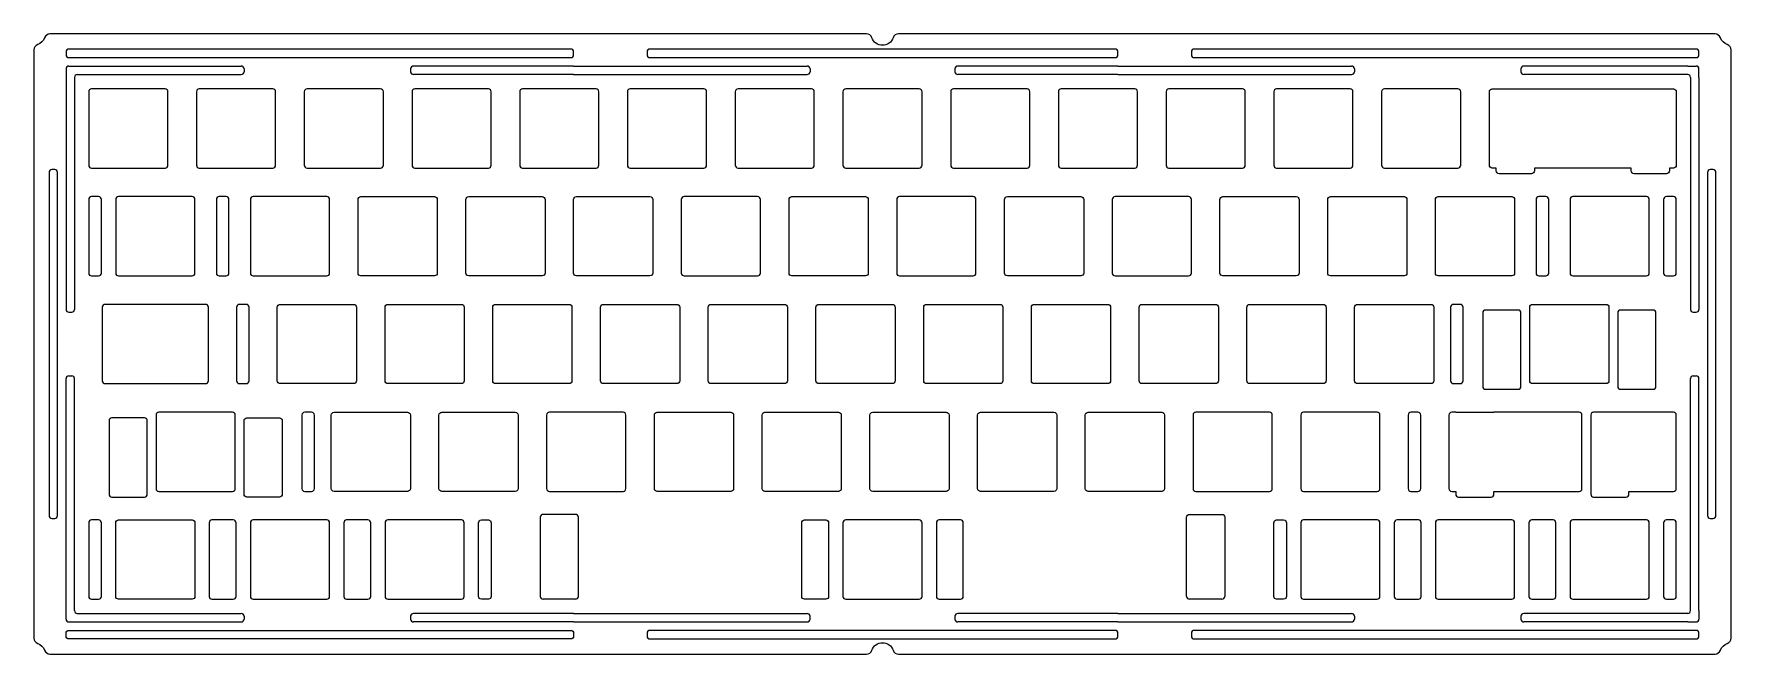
# Model space of a CAD drawing. Header units: millimetres. Extents: x -7 to 293, y -102 to 7.
import ezdxf

# ---------------------------------------------------------------- set-up
doc = ezdxf.new("R2010")
doc.units = ezdxf.units.MM
doc.header["$MEASUREMENT"] = 0
doc.layers.get('0').update_dxf_attribs({"lineweight": 0})

msp = doc.modelspace()

# ---------------------------------------------------------------- linework, layer by layer
for p, q in [((-1.5, 1), (-1.5, -0.5)), ((-1, 1.5), (0.5, 1.5)), ((0.5, 1.5), (29.5, 1.5)), ((30, 1), (30, 0.5)), ((59.44, 1), (59.44, 0.5)), ((88.25, 1.5), (59.94, 1.5)), ((88.25, 0), (59.94, 0)), ((88.25, 1.5), (101.25, 1.5)), ((88.25, 0), (101.25, 0)), ((101.25, 1.5), (129.56, 1.5)), ((101.25, 0), (129.56, 0)), ((130.06, 1), (130.06, 0.5)), ((155.69, 1), (155.69, 0.5)), ((184.5, 1.5), (156.19, 1.5)), ((184.5, 0), (156.19, 0)), ((184.5, 1.5), (197.5, 1.5)), ((184.5, 0), (197.5, 0)), ((197.5, 1.5), (225.81, 1.5)), ((197.5, 0), (225.81, 0)), ((226.31, 1), (226.31, 0.5)), ((255.75, 1), (255.75, 0.5)), ((285.25, 1.5), (256.25, 1.5)), ((285.25, 0), (256.25, 0)), ((285.25, 1.5), (286.75, 1.5)), ((287.25, -0.5), (287.25, 1)), ((-1.5, -0.5), (-1.5, -41.5)), ((0, -0.5), (0, -41.5)), ((0.5, 0), (29.5, 0)), ((285.75, -0.5), (285.75, -41.5)), ((287.25, -0.5), (287.25, -41.5)), ((-1, -42), (-0.5, -42)), ((286.25, -42), (286.75, -42)), ((-1.5, -94.75), (-1.5, -53.75)), ((-1, -53.25), (-0.5, -53.25)), ((0, -94.75), (0, -53.75)), ((285.75, -94.75), (285.75, -53.75)), ((286.25, -53.25), (286.75, -53.25)), ((287.25, -94.75), (287.25, -53.75)), ((244.24, -59.68), (250.99, -59.68)), ((274.87, -59.68), (268.62, -59.68)), ((88.6, -92.73), (82.85, -92.73)), ((202.9, -92.73), (197.15, -92.73)), ((-1.5, -96.25), (-1.5, -94.75)), ((0.5, -95.25), (29.5, -95.25)), ((30, -95.75), (30, -96.25)), ((59.44, -95.75), (59.44, -96.25)), ((88.25, -95.25), (59.94, -95.25)), ((88.25, -95.25), (101.25, -95.25)), ((101.25, -95.25), (129.56, -95.25)), ((130.06, -96.25), (130.06, -95.75)), ((155.69, -95.75), (155.69, -96.25)), ((184.5, -95.25), (156.19, -95.25)), ((184.5, -95.25), (197.5, -95.25)), ((197.5, -95.25), (225.81, -95.25)), ((226.31, -95.75), (226.31, -96.25)), ((255.75, -95.75), (255.75, -96.25)), ((285.25, -95.25), (256.25, -95.25)), ((287.25, -94.75), (287.25, -96.25)), ((-1, -96.75), (0.5, -96.75)), ((0.5, -96.75), (29.5, -96.75)), ((88.25, -96.75), (59.94, -96.75)), ((88.25, -96.75), (101.25, -96.75)), ((101.25, -96.75), (129.56, -96.75)), ((184.5, -96.75), (156.19, -96.75)), ((184.5, -96.75), (197.5, -96.75)), ((197.5, -96.75), (225.81, -96.75)), ((285.25, -96.75), (256.25, -96.75)), ((285.25, -96.75), (286.75, -96.75))]:
    msp.add_line(p, q)
for points in [[(140.99, 6.51, 0.317837), (140.05, 7.17), (-4.34, 7.17, 0.317837), (-5.29, 6.5, -0.226541), (-6.5, 5.29, 0.317837), (-7.17, 4.34), (-7.17, -99.59, 0.317837), (-6.5, -100.54, -0.226542), (-5.29, -101.75, 0.317837), (-4.34, -102.42), (140.05, -102.42, 0.317838), (140.99, -101.76, -0.707105), (144.76, -101.76, 0.317837), (145.7, -102.42), (290.09, -102.42, 0.317837), (291.04, -101.75, -0.226541), (292.25, -100.54, 0.317837), (292.92, -99.59), (292.92, 4.34, 0.317838), (292.25, 5.29, -0.226542), (291.04, 6.5, 0.317843), (290.09, 7.17), (145.7, 7.17, 0.317835), (144.76, 6.51, -0.707106)], [(-1.5, 4), (-1.5, 3.5, 0.414214), (-1, 3), (87.75, 3, 0.414214), (88.25, 3.5), (88.25, 4, 0.414214), (87.75, 4.5), (-1, 4.5, 0.414214)], [(184, 4.5), (101.75, 4.5, 0.414214), (101.25, 4), (101.25, 3.5, 0.414214), (101.75, 3), (184, 3, 0.414214), (184.5, 3.5), (184.5, 4, 0.414214)], [(197.5, 4), (197.5, 3.5, 0.414214), (198, 3), (286.75, 3, 0.414214), (287.25, 3.5), (287.25, 4, 0.414214), (286.75, 4.5), (198, 4.5, 0.414214)], [(3.02, -2.53, 0.414214), (2.52, -3.03), (2.52, -16.03, 0.414214), (3.02, -16.53), (16.02, -16.53, 0.414214), (16.52, -16.03), (16.52, -3.03, 0.414214), (16.02, -2.53)], [(35.07, -2.53), (22.07, -2.53, 0.414214), (21.57, -3.03), (21.57, -16.03, 0.414214), (22.07, -16.53), (35.07, -16.53, 0.414214), (35.57, -16.03), (35.57, -3.03, 0.414214)], [(41.12, -16.53), (54.12, -16.53, 0.414214), (54.62, -16.03), (54.62, -3.03, 0.414214), (54.12, -2.53), (41.12, -2.53, 0.414214), (40.62, -3.03), (40.62, -16.03, 0.414214)], [(59.68, -3.03), (59.68, -16.03, 0.414214), (60.18, -16.53), (73.18, -16.53, 0.414214), (73.68, -16.03), (73.68, -3.03, 0.414214), (73.18, -2.53), (60.18, -2.53, 0.414214)], [(79.23, -16.53), (92.22, -16.53, 0.414214), (92.72, -16.03), (92.72, -3.03, 0.414214), (92.22, -2.53), (79.23, -2.53, 0.414214), (78.73, -3.03), (78.73, -16.03, 0.414214)], [(98.28, -2.53, 0.414214), (97.77, -3.03), (97.77, -16.03, 0.414214), (98.28, -16.53), (111.28, -16.53, 0.414214), (111.78, -16.03), (111.78, -3.03, 0.414214), (111.28, -2.53)], [(130.82, -3.03, 0.414214), (130.32, -2.53), (117.33, -2.53, 0.414214), (116.83, -3.03), (116.83, -16.03, 0.414214), (117.33, -16.53), (130.32, -16.53, 0.414214), (130.82, -16.03)], [(149.37, -16.53, 0.414214), (149.88, -16.03), (149.88, -3.03, 0.414214), (149.37, -2.53), (136.38, -2.53, 0.414214), (135.88, -3.03), (135.88, -16.03, 0.414214), (136.38, -16.53)], [(155.43, -2.53, 0.414214), (154.93, -3.03), (154.93, -16.03, 0.414214), (155.43, -16.53), (168.43, -16.53, 0.414214), (168.93, -16.03), (168.93, -3.03, 0.414214), (168.43, -2.53)], [(173.97, -3.03), (173.97, -16.03, 0.414214), (174.47, -16.53), (187.47, -16.53, 0.414214), (187.97, -16.03), (187.97, -3.03, 0.414214), (187.47, -2.53), (174.47, -2.53, 0.414214)], [(193.03, -16.03, 0.414214), (193.53, -16.53), (206.53, -16.53, 0.414214), (207.03, -16.03), (207.03, -3.03, 0.414214), (206.53, -2.53), (193.53, -2.53, 0.414214), (193.03, -3.03)], [(226.07, -3.03, 0.414214), (225.57, -2.53), (212.57, -2.53, 0.414214), (212.07, -3.03), (212.07, -16.03, 0.414214), (212.57, -16.53), (225.57, -16.53, 0.414214), (226.07, -16.03)], [(231.12, -16.03, 0.414214), (231.62, -16.53), (244.62, -16.53, 0.414214), (245.12, -16.03), (245.12, -3.03, 0.414214), (244.62, -2.53), (231.62, -2.53, 0.414214), (231.12, -3.03)], [(275.26, -16.53), (258.14, -16.53), (258.14, -17.03, -0.414214), (257.64, -17.53), (251.89, -17.53, -0.414214), (251.39, -17.03), (251.39, -16.53), (250.68, -16.53, -0.414214), (250.18, -16.03), (250.18, -3.03, -0.414214), (250.68, -2.53), (282.73, -2.53, -0.414214), (283.23, -3.03), (283.23, -16.03, -0.414214), (282.73, -16.53), (282.01, -16.53), (282.01, -17.03, -0.414214), (281.51, -17.53), (275.76, -17.53, -0.414214), (275.26, -17.03)], [(-4, -78.44), (-3.5, -78.44, 0.414214), (-3, -77.94), (-3, -17.31, 0.414214), (-3.5, -16.81), (-4, -16.81, 0.414214), (-4.5, -17.31), (-4.5, -77.94, 0.414214)], [(289.75, -78.44, 0.414214), (290.25, -77.94), (290.25, -17.31, 0.414214), (289.75, -16.81), (289.25, -16.81, 0.414214), (288.75, -17.31), (288.75, -77.94, 0.414214), (289.25, -78.44)], [(4.26, -21.58), (3.02, -21.58, 0.414214), (2.52, -22.08), (2.52, -35.08, 0.414214), (3.02, -35.58), (4.26, -35.58, 0.414214), (4.76, -35.08), (4.76, -22.08, 0.414214)], [(7.79, -21.58, 0.414214), (7.29, -22.08), (7.29, -35.08, 0.414214), (7.79, -35.58), (20.79, -35.58, 0.414214), (21.29, -35.08), (21.29, -22.08, 0.414214), (20.79, -21.58)], [(26.81, -21.58), (25.58, -21.58, 0.414214), (25.08, -22.08), (25.08, -35.08, 0.414214), (25.58, -35.58), (26.81, -35.58, 0.414214), (27.31, -35.08), (27.31, -22.08, 0.414214)], [(31.1, -22.08), (31.1, -35.08, 0.414214), (31.6, -35.58), (44.6, -35.58, 0.414214), (45.1, -35.08), (45.1, -22.08, 0.414214), (44.6, -21.58), (31.6, -21.58, 0.414214)], [(50.15, -22.08, -0.414214), (50.65, -21.58), (63.65, -21.58, -0.414214), (64.15, -22.08), (64.15, -35.08, -0.414214), (63.65, -35.58), (50.65, -35.58, -0.414214), (50.15, -35.08)], [(69.2, -22.08, -0.414214), (69.7, -21.58), (82.7, -21.58, -0.414214), (83.2, -22.08), (83.2, -35.08, -0.414214), (82.7, -35.58), (69.7, -35.58, -0.414214), (69.2, -35.08)], [(101.75, -21.58, -0.414214), (102.25, -22.08), (102.25, -35.08, -0.414214), (101.75, -35.58), (88.75, -35.58, -0.414214), (88.25, -35.08), (88.25, -22.08, -0.414214), (88.75, -21.58)], [(107.3, -22.08), (107.3, -35.08, 0.414214), (107.8, -35.58), (120.8, -35.58, 0.414214), (121.3, -35.08), (121.3, -22.08, 0.414214), (120.8, -21.58), (107.8, -21.58, 0.414214)], [(126.35, -22.08, -0.414214), (126.85, -21.58), (139.85, -21.58, -0.414214), (140.35, -22.08), (140.35, -35.08, -0.414214), (139.85, -35.58), (126.85, -35.58, -0.414214), (126.35, -35.08)], [(145.4, -22.08), (145.4, -35.08, 0.414214), (145.9, -35.58), (158.9, -35.58, 0.414214), (159.4, -35.08), (159.4, -22.08, 0.414214), (158.9, -21.58), (145.9, -21.58, 0.414214)], [(164.45, -22.08, -0.414214), (164.95, -21.58), (177.95, -21.58, -0.414214), (178.45, -22.08), (178.45, -35.08, -0.414214), (177.95, -35.58), (164.95, -35.58, -0.414214), (164.45, -35.08)], [(183.5, -22.08), (183.5, -35.08, 0.414214), (184, -35.58), (197, -35.58, 0.414214), (197.5, -35.08), (197.5, -22.08, 0.414214), (197, -21.58), (184, -21.58, 0.414214)], [(202.55, -22.08, -0.414214), (203.05, -21.58), (216.05, -21.58, -0.414214), (216.55, -22.08), (216.55, -35.08, -0.414214), (216.05, -35.58), (203.05, -35.58, -0.414214), (202.55, -35.08)], [(235.1, -21.58, -0.414214), (235.6, -22.08), (235.6, -35.08, -0.414214), (235.1, -35.58), (222.1, -35.58, -0.414214), (221.6, -35.08), (221.6, -22.08, -0.414214), (222.1, -21.58)], [(254.15, -21.58, -0.414214), (254.65, -22.08), (254.65, -35.08, -0.414214), (254.15, -35.58), (241.15, -35.58, -0.414214), (240.65, -35.08), (240.65, -22.08, -0.414214), (241.15, -21.58)], [(260.18, -21.58), (258.94, -21.58, 0.414214), (258.44, -22.08), (258.44, -35.08, 0.414214), (258.94, -35.58), (260.18, -35.58, 0.414214), (260.68, -35.08), (260.68, -22.08, 0.414214)], [(264.96, -35.58), (277.96, -35.58, 0.414214), (278.46, -35.08), (278.46, -22.08, 0.414214), (277.96, -21.58), (264.96, -21.58, 0.414214), (264.46, -22.08), (264.46, -35.08, 0.414214)], [(282.73, -21.58), (281.49, -21.58, 0.414214), (280.99, -22.08), (280.99, -35.08, 0.414214), (281.49, -35.58), (282.73, -35.58, 0.414214), (283.23, -35.08), (283.23, -22.08, 0.414214)], [(5.41, -54.63), (23.17, -54.63, 0.414214), (23.67, -54.13), (23.67, -41.13, 0.414214), (23.17, -40.63), (5.41, -40.63, 0.414214), (4.91, -41.13), (4.91, -54.13, 0.414214)], [(30.38, -40.63), (29.15, -40.63, 0.414214), (28.65, -41.13), (28.65, -54.13, 0.414214), (29.15, -54.63), (30.38, -54.63, 0.414214), (30.88, -54.13), (30.88, -41.13, 0.414214)], [(35.86, -41.13, -0.414214), (36.36, -40.63), (49.36, -40.63, -0.414214), (49.86, -41.13), (49.86, -54.13, -0.414214), (49.36, -54.63), (36.36, -54.63, -0.414214), (35.86, -54.13)], [(54.91, -41.13, -0.414214), (55.41, -40.63), (68.41, -40.63, -0.414214), (68.91, -41.13), (68.91, -54.13, -0.414214), (68.41, -54.63), (55.41, -54.63, -0.414214), (54.91, -54.13)], [(73.96, -41.13, -0.414214), (74.46, -40.63), (87.46, -40.63, -0.414214), (87.96, -41.13), (87.96, -54.13, -0.414214), (87.46, -54.63), (74.46, -54.63, -0.414214), (73.96, -54.13)], [(93.01, -41.13, -0.414214), (93.51, -40.63), (106.51, -40.63, -0.414214), (107.01, -41.13), (107.01, -54.13, -0.414214), (106.51, -54.63), (93.51, -54.63, -0.414214), (93.01, -54.13)], [(112.06, -41.13, -0.414214), (112.56, -40.63), (125.56, -40.63, -0.414214), (126.06, -41.13), (126.06, -54.13, -0.414214), (125.56, -54.63), (112.56, -54.63, -0.414214), (112.06, -54.13)], [(131.11, -41.13, -0.414214), (131.61, -40.63), (144.61, -40.63, -0.414214), (145.11, -41.13), (145.11, -54.13, -0.414214), (144.61, -54.63), (131.61, -54.63, -0.414214), (131.11, -54.13)], [(150.16, -41.13, -0.414214), (150.66, -40.63), (163.66, -40.63, -0.414214), (164.16, -41.13), (164.16, -54.13, -0.414214), (163.66, -54.63), (150.66, -54.63, -0.414214), (150.16, -54.13)], [(169.21, -41.13, -0.414214), (169.71, -40.63), (182.71, -40.63, -0.414214), (183.21, -41.13), (183.21, -54.13, -0.414214), (182.71, -54.63), (169.71, -54.63, -0.414214), (169.21, -54.13)], [(188.26, -41.13, -0.414214), (188.76, -40.63), (201.76, -40.63, -0.414214), (202.26, -41.13), (202.26, -54.13, -0.414214), (201.76, -54.63), (188.76, -54.63, -0.414214), (188.26, -54.13)], [(207.31, -41.13, -0.414214), (207.81, -40.63), (220.81, -40.63, -0.414214), (221.31, -41.13), (221.31, -54.13, -0.414214), (220.81, -54.63), (207.81, -54.63, -0.414214), (207.31, -54.13)], [(226.36, -41.13, -0.414214), (226.86, -40.63), (239.86, -40.63, -0.414214), (240.36, -41.13), (240.36, -54.13, -0.414214), (239.86, -54.63), (226.86, -54.63, -0.414214), (226.36, -54.13)], [(245.05, -40.63), (243.82, -40.63, 0.414214), (243.32, -41.13), (243.32, -54.13, 0.414214), (243.82, -54.63), (245.05, -54.63, 0.414214), (245.55, -54.13), (245.55, -41.13, 0.414214)], [(249.51, -41.63, 0.414214), (249.01, -42.13), (249.01, -55.13, 0.414214), (249.51, -55.63), (255.26, -55.63, 0.414214), (255.76, -55.13), (255.76, -42.13, 0.414214), (255.26, -41.63)], [(257.82, -54.63, -0.414214), (257.32, -54.13), (257.32, -41.13, -0.414214), (257.82, -40.63), (270.82, -40.63, -0.414214), (271.32, -41.13), (271.32, -54.13, -0.414214), (270.82, -54.63)], [(279.63, -42.13, 0.414214), (279.13, -41.63), (273.38, -41.63, 0.414214), (272.88, -42.13), (272.88, -55.13, 0.414214), (273.38, -55.63), (279.13, -55.63, 0.414214), (279.63, -55.13)], [(27.93, -73.68, 0.414214), (28.43, -73.18), (28.43, -60.18, 0.414214), (27.93, -59.68), (14.93, -59.68, 0.414214), (14.43, -60.18), (14.43, -73.18, 0.414214), (14.93, -73.68)], [(41.93, -59.68), (40.7, -59.68, 0.414214), (40.2, -60.18), (40.2, -73.18, 0.414214), (40.7, -73.68), (41.93, -73.68, 0.414214), (42.43, -73.18), (42.43, -60.18, 0.414214)], [(45.39, -60.18, -0.414214), (45.89, -59.68), (58.89, -59.68, -0.414214), (59.39, -60.18), (59.39, -73.18, -0.414214), (58.89, -73.68), (45.89, -73.68, -0.414214), (45.39, -73.18)], [(64.44, -60.18, -0.414214), (64.94, -59.68), (77.94, -59.68, -0.414214), (78.44, -60.18), (78.44, -73.18, -0.414214), (77.94, -73.68), (64.94, -73.68, -0.414214), (64.44, -73.18)], [(83.49, -60.18), (83.49, -73.18, 0.414214), (83.99, -73.68), (96.99, -73.68, 0.414214), (97.49, -73.18), (97.49, -60.18, 0.414214), (96.99, -59.68), (83.99, -59.68, 0.414214)], [(116.04, -59.68, -0.414214), (116.54, -60.18), (116.54, -73.18, -0.414214), (116.04, -73.68), (103.04, -73.68, -0.414214), (102.54, -73.18), (102.54, -60.18, -0.414214), (103.04, -59.68)], [(135.09, -59.68, -0.414214), (135.59, -60.18), (135.59, -73.18, -0.414214), (135.09, -73.68), (122.09, -73.68, -0.414214), (121.59, -73.18), (121.59, -60.18, -0.414214), (122.09, -59.68)], [(140.64, -60.18, -0.414214), (141.14, -59.68), (154.14, -59.68, -0.414214), (154.64, -60.18), (154.64, -73.18, -0.414214), (154.14, -73.68), (141.14, -73.68, -0.414214), (140.64, -73.18)], [(159.69, -60.18, -0.414214), (160.19, -59.68), (173.19, -59.68, -0.414214), (173.69, -60.18), (173.69, -73.18, -0.414214), (173.19, -73.68), (160.19, -73.68, -0.414214), (159.69, -73.18)], [(178.74, -60.18, -0.414214), (179.24, -59.68), (192.24, -59.68, -0.414214), (192.74, -60.18), (192.74, -73.18, -0.414214), (192.24, -73.68), (179.24, -73.68, -0.414214), (178.74, -73.18)], [(197.79, -60.18), (197.79, -73.18, 0.414214), (198.29, -73.68), (211.29, -73.68, 0.414214), (211.79, -73.18), (211.79, -60.18, 0.414214), (211.29, -59.68), (198.29, -59.68, 0.414214)], [(216.84, -60.18), (216.84, -73.18, 0.414214), (217.34, -73.68), (230.34, -73.68, 0.414214), (230.84, -73.18), (230.84, -60.18, 0.414214), (230.34, -59.68), (217.34, -59.68, 0.414214)], [(237.55, -59.68), (236.32, -59.68, 0.414214), (235.82, -60.18), (235.82, -73.18, 0.414214), (236.32, -73.68), (237.55, -73.68, 0.414214), (238.05, -73.18), (238.05, -60.18, 0.414214)], [(6.62, -60.68, 0.414214), (6.12, -61.18), (6.12, -74.18, 0.414214), (6.62, -74.68), (12.37, -74.68, 0.414214), (12.87, -74.18), (12.87, -61.18, 0.414214), (12.37, -60.68)], [(30.49, -60.68), (36.24, -60.68, -0.414214), (36.74, -61.18), (36.74, -74.18, -0.414214), (36.24, -74.68), (30.49, -74.68, -0.414214), (29.99, -74.18), (29.99, -61.18, -0.414214)], [(3.02, -92.73), (4.26, -92.73, 0.414214), (4.76, -92.23), (4.76, -79.23, 0.414214), (4.26, -78.73), (3.02, -78.73, 0.414214), (2.52, -79.23), (2.52, -92.23, 0.414214)], [(7.29, -92.23), (7.29, -79.23, -0.414214), (7.79, -78.73), (20.79, -78.73, -0.414214), (21.29, -79.23), (21.29, -92.23, -0.414214), (20.79, -92.73), (7.79, -92.73, -0.414214)], [(25.55, -92.73), (28.08, -92.73, 0.414214), (28.58, -92.23), (28.58, -79.23, 0.414214), (28.08, -78.73), (26.84, -78.73), (24.31, -78.73, 0.414214), (23.81, -79.23), (23.81, -92.23, 0.414214), (24.31, -92.73)], [(44.6, -78.73), (31.6, -78.73, 0.414214), (31.1, -79.23), (31.1, -92.23, 0.414214), (31.6, -92.73), (44.6, -92.73, 0.414214), (45.1, -92.23), (45.1, -79.23, 0.414214)], [(50.65, -92.73), (51.89, -92.73, 0.414214), (52.39, -92.23), (52.39, -79.23, 0.414214), (51.89, -78.73), (50.65, -78.73), (48.12, -78.73, 0.414214), (47.62, -79.23), (47.62, -92.23, 0.414214), (48.12, -92.73)], [(68.41, -78.73), (55.41, -78.73, 0.414214), (54.91, -79.23), (54.91, -92.23, 0.414214), (55.41, -92.73), (68.41, -92.73, 0.414214), (68.91, -92.23), (68.91, -79.23, 0.414214)], [(71.44, -79.23, -0.414214), (71.94, -78.73), (73.18, -78.73, -0.414214), (73.68, -79.23), (73.68, -92.23, -0.414214), (73.18, -92.73), (71.94, -92.73, -0.414214), (71.44, -92.23)], [(129.09, -78.73), (132.85, -78.73, -0.414214), (133.35, -79.23), (133.35, -92.23, -0.414214), (132.85, -92.73), (129.09, -92.73, -0.414214), (128.59, -92.23), (128.59, -79.23, -0.414214)], [(149.88, -79.23, 0.414214), (149.37, -78.73), (136.38, -78.73, 0.414214), (135.88, -79.23), (135.88, -92.23, 0.414214), (136.38, -92.73), (149.37, -92.73, 0.414214), (149.88, -92.23)], [(156.66, -78.73), (152.9, -78.73, 0.414214), (152.4, -79.23), (152.4, -92.23, 0.414214), (152.9, -92.73), (156.66, -92.73, 0.414214), (157.16, -92.23), (157.16, -79.23, 0.414214)], [(212.07, -79.23, -0.414214), (212.57, -78.73), (213.81, -78.73, -0.414214), (214.31, -79.23), (214.31, -92.23, -0.414214), (213.81, -92.73), (212.57, -92.73, -0.414214), (212.07, -92.23)], [(230.34, -78.73), (217.34, -78.73, 0.414214), (216.84, -79.23), (216.84, -92.23, 0.414214), (217.34, -92.73), (230.34, -92.73, 0.414214), (230.84, -92.23), (230.84, -79.23, 0.414214)], [(237.63, -78.73), (236.39, -78.73), (233.86, -78.73, 0.414214), (233.36, -79.23), (233.36, -92.23, 0.414214), (233.86, -92.73), (236.39, -92.73), (237.63, -92.73, 0.414214), (238.13, -92.23), (238.13, -79.23, 0.414214)], [(254.65, -79.23, 0.414214), (254.15, -78.73), (241.15, -78.73, 0.414214), (240.65, -79.23), (240.65, -92.23, 0.414214), (241.15, -92.73), (254.15, -92.73, 0.414214), (254.65, -92.23)], [(261.94, -92.23), (261.94, -79.23, 0.414214), (261.44, -78.73), (260.2, -78.73), (257.68, -78.73, 0.414214), (257.18, -79.23), (257.18, -92.23, 0.414214), (257.68, -92.73), (260.2, -92.73), (261.44, -92.73, 0.414214)], [(277.96, -92.73, 0.414214), (278.46, -92.23), (278.46, -79.23, 0.414214), (277.96, -78.73), (264.96, -78.73, 0.414214), (264.46, -79.23), (264.46, -92.23, 0.414214), (264.96, -92.73)], [(282.73, -78.73), (281.49, -78.73, 0.414214), (280.99, -79.23), (280.99, -92.23, 0.414214), (281.49, -92.73), (282.73, -92.73, 0.414214), (283.23, -92.23), (283.23, -79.23, 0.414214)], [(87.75, -98.25, -0.414214), (88.25, -98.75), (88.25, -99.25, -0.414214), (87.75, -99.75), (-1, -99.75, -0.414214), (-1.5, -99.25), (-1.5, -98.75, -0.414214), (-1, -98.25)], [(101.75, -99.75), (184, -99.75, 0.414214), (184.5, -99.25), (184.5, -98.75, 0.414214), (184, -98.25), (101.75, -98.25, 0.414214), (101.25, -98.75), (101.25, -99.25, 0.414214)], [(287.25, -99.25), (287.25, -98.75, 0.414214), (286.75, -98.25), (198, -98.25, 0.414214), (197.5, -98.75), (197.5, -99.25, 0.414214), (198, -99.75), (286.75, -99.75, 0.414214)]]:
    msp.add_lwpolyline(points, format="xyb", close=True)
at = {"flags": 128}
for points in [[(244.24, -59.68), (243.53, -59.68, 0.414214), (243.03, -60.18), (243.03, -73.18, 0.414214), (243.53, -73.68), (244.24, -73.68), (244.24, -74.18, 0.414214), (244.74, -74.68), (250.49, -74.68, 0.414214), (250.99, -74.18), (250.99, -73.68), (266.06, -73.68, 0.414214), (266.56, -73.18), (266.56, -60.18, 0.414214), (266.06, -59.68), (250.99, -59.68)], [(268.12, -60.18), (268.12, -74.18, 0.414214), (268.62, -74.68), (274.37, -74.68, 0.414214), (274.87, -74.18), (274.87, -73.68), (282.73, -73.68, 0.414214), (283.23, -73.18), (283.23, -60.18, 0.414214), (282.73, -59.68), (274.87, -59.68)], [(89.1, -92.23), (89.1, -78.23, 0.414214), (88.6, -77.73), (82.85, -77.73, 0.414214), (82.35, -78.23), (82.35, -92.23)], [(196.65, -92.23), (196.65, -78.23, -0.414214), (197.15, -77.73), (202.9, -77.73, -0.414214), (203.4, -78.23), (203.4, -92.23)]]:
    msp.add_lwpolyline(points, format="xyb", dxfattribs=at)
for centre, start, end in [((-1, 1), 90, 180), ((29.5, 1), 0, 90), ((29.5, 0.5), 270, 0), ((59.94, 1), 90, 180), ((59.94, 0.5), 180, 270), ((129.56, 1), 0, 90), ((129.56, 0.5), 270, 0), ((156.19, 1), 90, 180), ((156.19, 0.5), 180, 270), ((225.81, 1), 359.9999, 90), ((225.81, 0.5), 270, 359.9999), ((256.25, 1), 89.9983, 180), ((256.25, 0.5), 180, 270), ((286.75, 1), 0, 89.9983), ((0.5, -0.5), 90, 180), ((285.25, -0.5), 0, 90), ((-1, -41.5), 180, 270), ((-0.5, -41.5), 270, 0), ((286.25, -41.5), 180, 270), ((286.75, -41.5), 270, 0), ((-1, -53.75), 90, 180), ((-0.5, -53.75), 0, 90), ((286.25, -53.75), 90, 180), ((286.75, -53.75), 0, 90), ((268.62, -60.18), 90, 180), ((82.85, -92.23), 180, 270), ((88.6, -92.23), 270, 0), ((197.15, -92.23), 180, 270), ((202.9, -92.23), 270, 0), ((0.5, -94.75), 180, 270), ((29.5, -95.75), 0, 90), ((59.94, -95.75), 90, 180), ((129.56, -95.75), 0, 90), ((156.19, -95.75), 90, 180), ((225.81, -95.75), 0, 90), ((256.25, -95.75), 90, 180), ((285.25, -94.75), 270, 360), ((-1, -96.25), 180, 270), ((29.5, -96.25), 270, 0), ((59.94, -96.25), 180, 270), ((129.56, -96.25), 270, 0), ((156.19, -96.25), 180, 270), ((225.81, -96.25), 270, 0), ((256.25, -96.25), 180, 270), ((286.75, -96.25), 270, 0)]:
    msp.add_arc(centre, 0.5, start, end)

doc.saveas('drawing.dxf')
